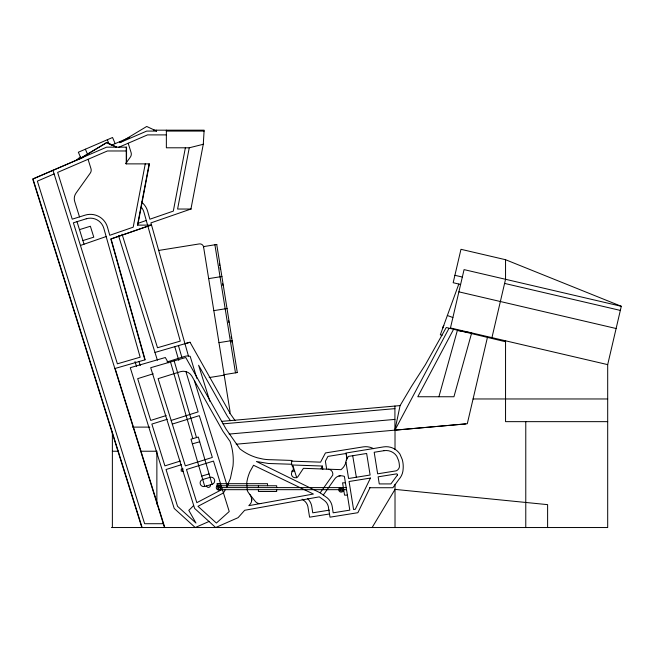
<?xml version="1.0" encoding="UTF-8"?>
<svg xmlns="http://www.w3.org/2000/svg" width="654" height="654" viewBox="0 0 654 654"><rect width="100%" height="100%" fill="white"/><g stroke="black" fill="none" stroke-linecap="round" stroke-linejoin="round"><path stroke-width="0.98" d="M251.692 499.337L251.61 498.708A10.66 10.66 0 0 0 249.632 494.236M153.69 130.179L204.138 130.179L203.288 144.199L190.943 209.035L150.919 222.891L188.442 356.038M251.635 500.858L251.692 499.411L251.463 501.683A6.638 6.638 0 0 1 250.032 504.291L248.806 505.665L313.405 494.04L253.531 465.264L250.041 471.477A41.186 41.186 0 0 0 246.746 482.865L247.294 490.565A13.824 13.824 0 0 0 249.329 493.852L255.322 501.414A5.747 5.747 0 0 0 260.848 503.498M229.775 413.312L230.012 411.317L203.525 246.607A3.818 3.818 0 0 0 199.266 243.926L158.685 250.449M251.594 501.087L251.61 498.708M145.253 163.876L133.195 227.183L109.766 235.293L107.509 227.298A17.772 17.772 0 0 0 85.11 215.15L72.234 219.172L57.634 172.411L107.395 150.976L126.247 150.976M149.137 163.876L137.471 225.115L151.131 225.115L111.106 238.972L145.155 359.798L114.859 368.529M137.773 225.115L149.439 163.876L126.247 163.876L126.247 147.158M185.368 147.796L173.318 211.103L149.88 219.213L147.632 211.217A17.772 17.772 0 0 0 141.624 202.151M203.598 144.199L189.251 147.796L177.594 209.035L191.254 209.035M448.881 328.529L394.918 430.152L400.093 405.594L411.423 386.498L425.386 364.711L446.249 327.499L505.55 341.748M465.746 423.931L395.016 430.144L395.016 449.551M487.402 337.521L467.291 423.743L236.217 444.205M491.947 337.636L505.55 279.299L505.55 259.712L460.972 249.305L453.173 282.724L460.604 284.457M111.499 527.533L607.689 527.533L607.689 364.63L621.3 306.293L505.55 259.712M438.916 396.749L457.334 330.499L471.681 332.902L453.933 396.749L417.792 396.749L453.426 329.591M458.814 284.04L440.314 334.84L442.112 335.265M321.065 468.812L322.291 466.032L292.73 465.002L296.744 477.853M370.001 487.729L357.877 512.703L330.008 517.175L328.586 508.33A10.538 10.538 0 0 0 324.163 500.335L319.275 496.86L244.686 510.275L238.097 517.666L215.665 527.533L194.639 508.436L150.698 367.712L185.744 357.509L226.145 429.196L239.936 448.897A50.669 50.669 0 0 0 257.472 457.825L262.99 459.059A50.669 50.669 0 0 0 271.443 459.737L291.954 460.449A7.946 7.946 0 0 0 291.7 464.209L291.798 464.675A7.946 7.946 0 0 0 292.248 466.024A4.153 4.153 0 0 1 292.248 471.583A3.826 3.826 0 0 0 292.706 476.75A3.826 3.826 0 0 0 297.889 476.717L303.44 468.313L341.11 469.654L343.236 467.471A15.394 15.394 0 0 0 345.516 463.522L346.546 459.075A15.394 15.394 0 0 0 345.819 453.059L383.546 446.895A16.53 16.53 0 0 1 399.962 454.113L402.267 459.541A26.896 26.896 0 0 1 403.15 468.795A16.424 16.424 0 0 1 398.834 479.513L392.858 487.729L369.445 487.729M227.232 485.914L228.352 483.69M346.416 460.105L348.361 456.41L366.649 453.475L370.115 475.033L348.59 478.491L345.974 462.182M226.456 487.606L230.445 478.278L232.996 466.057A57.854 57.854 0 0 0 230.044 441.409L222.916 431.231L191.941 376.271A9.875 9.875 0 0 0 180.398 371.693L158.113 378.65L185.344 465.861L212.346 457.432L199.298 415.65L172.296 424.078M225.344 489.674L223.439 492.961L197.966 506.31L216.392 523.045L229.235 511.518L222.409 489.674M372.126 527.533L395.016 489.388L547.611 504.643L547.611 527.533M291.709 464.258L268.418 463.482L256.433 461.503L320.174 492.822L332.714 475.156A4.84 4.84 0 0 0 328.185 469.196M323.305 495.037L334.758 478.908A7.505 7.505 0 0 1 338.805 476.038L340.464 475.76A12.524 12.524 0 0 1 344.388 476.39L349.808 510.136L333.172 512.81L332.297 507.046A14.355 14.355 0 0 0 327.229 497.874L320.174 492.822M125.625 163.713L130.359 157.074A5.15 5.15 0 0 0 131.078 152.546L128.168 143.226M75.938 160.451L80.614 156.739M339.908 487.606L339.483 487.933A2.461 2.461 0 0 0 339.99 491.808L340.579 492.053A2.461 2.461 0 0 0 342.958 487.933L342.533 487.606M79.788 158.718L106.61 142.547L116.428 147.158M80.09 158.718L106.913 142.547L116.731 147.158M119.535 141.771L119.903 142.629L146.725 126.467L156.543 131.078L156.543 130.179M209.255 521.369L195.235 527.533L174.201 508.436L130.269 367.712L165.315 357.509L168.307 362.815M33.002 179L82.862 157.516M111.18 145.368L129.745 137.373M119.903 142.629L146.725 131.078L156.543 131.078M54.11 173.931L37.368 181.15L144.64 523.715L163.312 523.715M118.685 147.314L147.51 134.896L166.361 134.896M137.618 223.464L146.275 220.463M80.434 245.454L106.152 236.544M150.829 225.115L110.804 238.972L144.853 359.798M166.141 415.552L150.722 420.432L137.683 378.65L153.183 373.81M171.16 420.432L198.129 411.889L185.916 371.586M79.494 229.636L90.375 226.243L93.784 237.165L82.903 240.566M167.048 361.94L184.673 356.43A9.875 9.875 0 0 1 187.984 355.989L190.191 356.324L196.879 378.396M167.293 419.263L151.867 424.078L164.906 465.861L180.34 461.045M181.477 464.683L166.042 469.507L177.536 506.31L195.963 523.045L188.802 510.341A81.055 81.055 0 0 0 193.445 505.681M154.982 352.449L190.02 342.246L230.429 413.933L235.023 420.506M192.366 443.886L199.699 441.752M201.734 476.063L209.059 473.929M204.751 486.437L212.084 484.303A3.622 3.622 0 0 0 214.545 479.815A3.622 3.622 0 0 0 210.057 477.346L202.732 479.48A3.622 3.622 0 0 0 200.263 483.968A3.622 3.622 0 0 0 204.751 486.437L191.001 439.177L198.326 437.044L212.084 484.303M184.959 343.677L190.02 342.246M216.842 244.465L203.525 246.607L203.639 247.089M208.667 278.62L221.984 276.487M213.809 310.642L227.126 308.5M218.951 342.655L232.268 340.513M224.093 374.668L237.443 372.527M209.174 377.571L224.208 375.159M346.219 453.475L327.932 456.41L325.39 461.234L326.616 468.902M338.96 475.998L340.464 475.76M329.379 510.136L312.735 512.81L311.868 507.046A14.355 14.355 0 0 0 307.593 498.585M329.485 513.979L309.579 517.175L308.157 508.33A10.538 10.538 0 0 0 303.734 500.335L302.099 499.174M221.755 421.364L400.093 405.594M222.998 423.857L394.918 408.636M229.096 434.076L394.918 419.394M166.361 131.078L204.138 131.078M189.251 147.796L166.361 147.796L166.361 130.179M473.071 398.965L607.689 398.965M607.689 421.65L505.55 421.65L505.55 340.808M132.599 427.111L149.791 427.111M112.374 451.235L118.439 451.235M140.692 451.235L156.87 451.235L156.87 504.136M183.267 469.09L181.223 469.09L181.223 471.158L183.267 471.158M291.61 471.158L294.652 471.158M345.426 482.824L342.582 482.824L343.35 487.606M346.522 489.674L218.64 489.674L217.153 485.759L217.153 483.69L267.543 483.69L267.543 485.759M346.195 487.606L218.64 487.606L218.64 489.674M347.405 495.143L344.56 495.143L343.677 489.674M291.341 461.144L320.583 462.157L325.447 452.944L363.109 446.895A16.53 16.53 0 0 1 373.598 448.677M217.153 483.69L220.602 483.862M621.3 306.293L464.07 269.62L450.459 327.956L607.689 364.63M504.594 283.419L620.335 310.413M454.906 275.309L462.337 277.043M458.887 291.839L616.117 328.512M447.361 315.498L452.895 317.517M220.243 487.68L219.997 487.483A1.218 1.218 0 0 0 218.199 488.178L218.15 488.497A1.218 1.218 0 0 0 218.493 489.364L219.343 489.732L220.406 489.151A1.218 1.218 0 0 0 220.243 487.68L217.153 485.759L276.683 485.759L276.683 487.606M230.486 420.669L227.191 415.969L198.603 365.243L209.852 401.262M115.186 143.643L112.545 137.495L78.349 152.227L80.998 158.358M107.289 139.76L109.177 144.15M85.363 149.21L87.628 154.467M210.392 484.794L210.408 484.843A2.06 2.06 0 0 1 206.631 486.396L206.443 485.947M194.328 380.505L227.281 486.069M122.069 234.222L157.508 347.74L180.275 341.11L143.962 212.248A13.963 13.963 0 0 0 141.428 207.318M118.529 235.685L157.401 360.215M88.053 159.306L90.963 168.626A5.15 5.15 0 0 1 90.236 173.155L76.044 193.085A9.557 9.557 0 0 0 74.703 201.481L79.51 216.899M139.049 361.654L140.267 365.545M135.01 361.523L136.531 366.395M77.008 221.673L84.039 244.204M115.161 368.529L164.808 527.533M52.966 170.269L164.506 527.533M33.305 179.981L142.139 527.533M141.836 527.533L32.7 179L106.61 147.158L126.549 147.158L126.549 163.876M178.452 345.614L181.853 357.313M174.79 346.685L178.779 360.403M174.168 360.877L196.494 437.575M170.506 361.94L192.832 438.638M352.71 455.715L356.34 477.24M346.375 454.456L347.004 458.372M322.291 466.032L322.839 469.449M216.727 244.482L237.296 372.551M219.392 263.554L219.719 265.557M220.038 267.56L220.357 269.562M222.605 283.566L222.932 285.569M228.557 320.591L228.875 322.586M231.124 336.597L231.442 338.6M231.769 340.595L232.088 342.598M214.904 244.776L235.473 372.845M525.775 421.65L525.775 527.533M395.016 484.279L395.016 527.533M394.918 406.028L394.918 430.152M276.683 489.674L276.683 491.481L258.404 491.481L258.404 489.674M258.404 485.759L258.404 487.606M112.374 432.139L112.374 527.533M339.957 489.339L339.916 489.674A1.3 1.3 0 0 0 341.56 490.933A1.3 1.3 0 0 0 342.344 489.02A1.3 1.3 0 0 0 340.301 488.751L339.957 489.339M220.995 487.868L219.597 489.781A2.371 2.371 0 0 1 216.278 487.353A2.371 2.371 0 0 1 220.046 485.693L220.995 487.868M443.723 325.504L442.832 327.94L443.714 325.504M370.45 478.066L355.31 509.253L353.577 509.531L349.072 481.499L370.45 478.066M397.387 475.131L390.912 483.919L379.263 483.919L378.135 476.831L396.684 473.856A1.014 1.014 0 0 1 397.387 475.131M222.303 489.323L196.829 502.664L186.48 469.507L213.482 461.07L222.303 489.323M86.246 218.796L73.371 222.81L117.393 363.82L140.152 357.198L103.839 228.328A13.963 13.963 0 0 0 86.246 218.796M383.996 450.688L374.186 452.266L377.644 473.823L396.201 470.839A5.461 5.461 0 0 0 399.414 466.891A23.078 23.078 0 0 0 398.588 460.555L396.765 456.222A12.704 12.704 0 0 0 386.228 450.516L383.996 450.688"/></g></svg>
